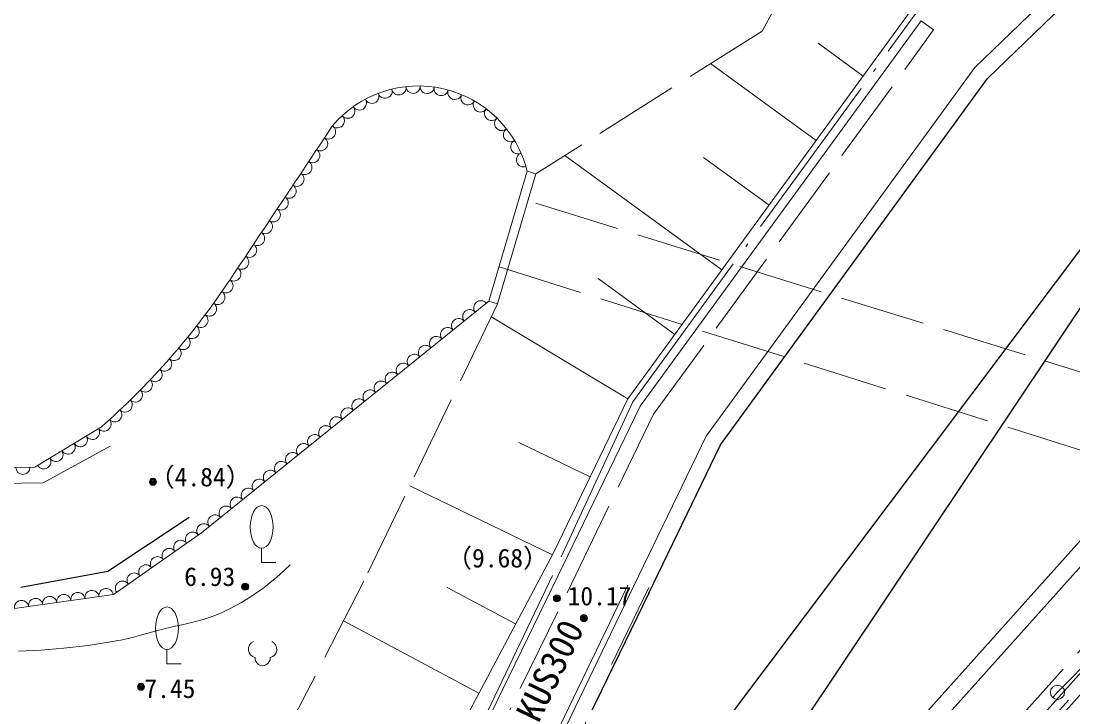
# Model space of a CAD drawing. Units: millimetres, scale not verified. Extents: x -205696 to 203092, y -138500 to 138701.
# Drawn here: x -68714 to -31736, y 37269 to 61241 of the extents above; entities that cross this region are included whole.
import ezdxf
from ezdxf.enums import TextEntityAlignment as Align

# ---------------------------------------------------------------- set-up
doc = ezdxf.new("R2010")
doc.units = ezdxf.units.MM
doc.header["$LTSCALE"] = 500
doc.header["$PDMODE"] = 32
doc.header["$PDSIZE"] = 250
for name, pattern in [('DASHED', [7.5, 6, -1.5]), ('DASHED_SPACED', [12, 6, -6]), ('LONG_DASHED_DOTTED', [15.25, 12, -1.5, 0.25, -1.5])]:
    doc.linetypes.add(name, pattern=pattern)
doc.layers.add('0-0_S-SUV', color=7, linetype='Continuous', lineweight=13)
doc.layers.add('0-3_S-SUV-FRAM', color=7, linetype='Continuous', lineweight=13)
doc.styles.add('ＭＳ ゴシック', font='')
doc.styles.get('ＭＳ ゴシック').set_extended_font_data('MS Gothic')

msp = doc.modelspace()

# ---------------------------------------------------------------- linework, layer by layer
at = {"layer": '0-0_S-SUV'}
for p, q in [((-21103.9, 73225.1), (-35184.3, 59602.2)), ((-47382.6, 47955.8), (-37456.5, 61578.2)), ((-39110.8, 59307.8), (-40689.1, 60457.8)), ((-35184.3, 59602.2), (-44624.3, 46646.9)), ((-40765.2, 57037.4), (-44478.2, 59742.9)), ((-44073.9, 52496.6), (-49594.8, 56519.4)), ((-42419.5, 54767), (-44728, 56449.1)), ((-45728.2, 50226.2), (-48427.9, 52193.3)), ((-52267.7, 51389.4), (-62367.5, 43247.6)), ((-47382.6, 47955.8), (-52167.6, 50825.5)), ((-24273.7, 50104.4), (-38079.1, 34695)), ((-36155.4, 33095.7), (-22311.8, 48547.7)), ((-35748, 32801.2), (-21919.4, 48236.4)), ((-50001.2, 42544.8), (-47382.6, 47955.8)), ((-49843.4, 41722.9), (-46952, 47697.6)), ((-65885.5, 46976.7), (-68233.6, 45554.6)), ((-68233.6, 45554.6), (-65885.5, 46976.7)), ((-47169.1, 41388.6), (-44624.3, 46646.9)), ((-65586.5, 46296.6), (-67938.6, 45003.6)), ((-48708.7, 45215.5), (-51219.2, 46430.5)), ((-50037.4, 42476.5), (-55050.1, 44902.4)), ((-50001.2, 42544.8), (-55105.3, 32933.9)), ((-53298.2, 34643.4), (-49843.4, 41722.9)), ((-51327.2, 40047.9), (-53740.1, 41329.4)), ((-47378.6, 41414.8), (-51215.4, 33486.5)), ((-47169.1, 41388.6), (-51035.4, 33399.4))]:
    msp.add_line(p, q, dxfattribs=at)
at = {"layer": '0-0_S-SUV', "lineweight": 25}
for p, q in [((-34742.8, 59218.1), (-20653.8, 72849.3)), ((-44180.7, 36301.5), (-19059.6, 69726.1)), ((-41768.5, 35763.3), (-19059.6, 69726.1)), ((-44122.3, 46345.9), (-34742.8, 59218.1)), ((-38567.8, 35072.1), (-24756.8, 50487.6)), ((-46644.4, 41134.4), (-44122.3, 46345.9)), ((-46644.4, 41134.4), (-50372.3, 33456.4))]:
    msp.add_line(p, q, dxfattribs=at)
at = {"layer": '0-0_S-SUV', "linetype": 'DASHED'}
for p, q in [((-40111.3, 65556.7), (-42660.1, 60888.3)), ((-42660.1, 60888.3), (-50623.3, 55871.5)), ((-46482.8, 47416.1), (-36637.3, 60927.9)), ((-51970, 51301.6), (-56663.4, 41550.5)), ((-36584.5, 33433.5), (-22739.5, 48887.1)), ((-49354.4, 41482.4), (-46482.8, 47416.1)), ((-52808.4, 34404.4), (-49354.4, 41482.4))]:
    msp.add_line(p, q, dxfattribs=at)
at = {"layer": '0-0_S-SUV', "linetype": 'LONG_DASHED_DOTTED'}
for p, q in [((-35897.3, 32904.2), (-22060.6, 48348.5)), ((-47210.4, 47852.5), (-50034.6, 41746.8)), ((-50034.6, 41746.8), (-53943.4, 33574.4))]:
    msp.add_line(p, q, dxfattribs=at)
at = {"layer": '0-0_S-SUV', "linetype": 'DASHED_SPACED'}
msp.add_line((-46645.3, 41323.1), (-50585.3, 33181.6), dxfattribs=at)
at = {"layer": '0-0_S-SUV', "linetype": 'LONG_DASHED_DOTTED'}
msp.add_lwpolyline([(-47210.4, 47852.5), (-37305, 61446.4), (-32618.2, 65980.9)], dxfattribs=at)
at = {"layer": '0-0_S-SUV'}
for points in [[(-46952, 47697.6), (-37077.8, 61248.8), (-36637.3, 60927.9)], [(-125158.5, 32770.6), (-123461.5, 32966.6), (-113309.3, 30683.6), (-110483.3, 31387.6), (-107722.2, 33276.6), (-104567.2, 34788.6), (-99458.1, 35771.6), (-98068.1, 36932.6), (-95859, 40017.6), (-93304, 41740.7), (-91085.9, 42923.7), (-86625.9, 43948.7), (-82524.8, 44867.7), (-78064.7, 45433.7), (-68233.6, 45554.6)], [(-124918.5, 32262.6), (-123379.5, 32585.6), (-113900.3, 30348.6), (-110263.3, 30929.6), (-107767.2, 32666.6), (-104851.2, 34304.6), (-99629.1, 35480.6), (-97849.1, 36611.6), (-95488, 39717.6), (-93008, 41429.7), (-90904.9, 42359.7), (-86548.9, 43557.7), (-82293.8, 44304.7), (-77970.7, 44855.7), (-67938.6, 45003.6)], [(-73720.7, 40468.6), (-69449.6, 40521.6), (-65467.5, 41079.6), (-62367.5, 43247.6)], [(-59755.5, 42205.6), (-60255.5, 42205.6), (-60255.5, 42705.6)], [(-62313.1, 40206.1), (-61993.6, 40309.9), (-61669, 40437.5), (-61334.4, 40595.9), (-60985.1, 40792.3), (-60778, 40919.5), (-60591.5, 41037.6), (-60420.6, 41150.5), (-60260.6, 41262.2), (-60106.5, 41376.7), (-59953.5, 41498), (-59796.7, 41629.9), (-59631.2, 41776.6), (-59452.1, 41941.9), (-59254.6, 42129.8)], [(-68801.1, 39094.9), (-68021.4, 39129), (-67210.5, 39190.8), (-66352.4, 39290.3), (-65431, 39437.5), (-65312.3, 39459.5), (-65202.6, 39480.8), (-65099.5, 39501.9), (-65001, 39523.4), (-64905, 39545.8), (-64809.3, 39569.5), (-64711.8, 39595.1), (-64610.4, 39623.1), (-64502.9, 39654), (-64387.3, 39688.4), (-63999.1, 39797.4), (-63634.3, 39888), (-63288, 39967), (-62955.6, 40041.7), (-62632.2, 40119.1), (-62313.1, 40206.1)], [(-63084.5, 38644.5), (-63584.5, 38644.5), (-63584.5, 39144.5)]]:
    msp.add_lwpolyline(points, dxfattribs=at)
at = {"layer": '0-0_S-SUV', "lineweight": 25}
msp.add_lwpolyline([(-68715.6, 41340.6), (-65661.5, 41896.6), (-62803.5, 43795.6)], dxfattribs=at)
at = {"layer": '0-0_S-SUV', "linetype": 'DASHED'}
msp.add_lwpolyline([(-56663.4, 41550.5), (-59108.5, 36798.5), (-60958.5, 30758.4), (-59866.5, 28947.4)], dxfattribs=at)
at = {"layer": '0-0_S-SUV'}
for centre, radius in [((-64074.6, 45044.6), 125), ((-64074.6, 45044.6), 100), ((-64074.6, 45044.6), 75), ((-64074.6, 45044.6), 50), ((-64074.6, 45044.6), 25), ((-64074.6, 45044.6), 10), ((-60834.5, 41356.6), 125), ((-60834.5, 41356.6), 100), ((-60834.5, 41356.6), 75), ((-60834.5, 41356.6), 50), ((-60834.5, 41356.6), 25), ((-60834.5, 41356.6), 10), ((-49877.3, 40947.5), 125), ((-49877.3, 40947.5), 100), ((-49877.3, 40947.5), 75), ((-49877.3, 40947.5), 50), ((-49877.3, 40947.5), 25), ((-49877.3, 40947.5), 10), ((-48927.3, 40253.5), 125), ((-48927.3, 40253.5), 100), ((-48927.3, 40253.5), 75), ((-48927.3, 40253.5), 50), ((-48927.3, 40253.5), 25), ((-48927.3, 40253.5), 10), ((-64496.5, 37838.5), 125), ((-64496.5, 37838.5), 100), ((-64496.5, 37838.5), 75), ((-64496.5, 37838.5), 50), ((-64496.5, 37838.5), 25), ((-64496.5, 37838.5), 10), ((-32278.7, 37643.8), 250)]:
    msp.add_circle(centre, radius, dxfattribs=at)
for centre, radius, start, end in [((-54749.2, 55016.8), 3942.6, 13.82921, 140.09389), ((-55916.7, 58774.3), 250, 197.25963, 17.25963), ((-55431.7, 58891.8), 250, 189.98857, 9.98857), ((-54935.8, 58947), 250, 182.71752, 2.71752), ((-54436.9, 58939), 250, 175.44646, 355.44646), ((-53943, 58868), 250, 168.17541, 348.17541), ((-53462, 58735), 250, 160.90435, 340.90435), ((-56822.8, 58360.8), 250, 211.80174, 31.80174), ((-56382.9, 58596.3), 250, 204.53068, 24.53068), ((-53001.8, 58542.1), 250, 153.6333, 333.6333), ((-52569.7, 58292.6), 250, 146.36224, 326.36224), ((-57229.3, 58071.5), 250, 219.0728, 39.0728), ((-52172.6, 57990.4), 250, 139.09118, 319.09118), ((-57596, 57733), 250, 226.34385, 46.34385), ((-51816.9, 57640.4), 250, 131.82013, 311.82013), ((-2530748.4, 1701083.7), 2969313, 326.25907, 326.39201), ((-57907.3, 57344.2), 250, 236.28741, 56.28741), ((-51508.5, 57248.2), 250, 124.54907, 304.54907), ((-58184.5, 56928), 250, 236.37769, 56.37769), ((-51252.1, 56820.1), 250, 117.27802, 297.27802), ((-58461.4, 56511.7), 250, 236.36804, 56.36804), ((-51052, 56363), 250, 110.00696, 290.00696), ((-58738.4, 56095.4), 250, 236.35839, 56.35839), ((-59015.4, 55679.2), 250, 236.34875, 56.34875), ((-59292.5, 55263), 250, 236.3391, 56.3391), ((-59569.7, 54846.9), 250, 236.32945, 56.32945), ((-59846.9, 54430.8), 250, 236.3198, 56.3198), ((-60124.2, 54014.7), 250, 236.31015, 56.31015), ((-60401.6, 53598.7), 250, 236.30051, 56.30051), ((-60679.1, 53182.8), 250, 236.29086, 56.29086), ((-60956.6, 52766.8), 250, 236.28121, 56.28121), ((-61234.2, 52351), 250, 236.27156, 56.27156), ((-61512.6, 51935.7), 250, 236.06061, 56.06061), ((-83496.8, 66928.9), 26613, 311.43393, 325.38899), ((-61796.9, 51524.4), 250, 234.62955, 54.62955), ((-52551.1, 51160.9), 250, 38.87327, 218.87327), ((-62090.1, 51119.4), 250, 233.55307, 53.55307), ((-52940.4, 50847.1), 250, 38.87327, 218.87327), ((-62390.9, 50720.1), 250, 232.47659, 52.47659), ((-53329.7, 50533.3), 250, 38.87327, 218.87327), ((-62699.1, 50326.4), 250, 231.40011, 51.40011), ((-53718.9, 50219.5), 250, 38.87327, 218.87327), ((-63014.7, 49938.6), 250, 230.32363, 50.32363), ((-54108.2, 49905.7), 250, 38.87327, 218.87327), ((-63337.5, 49556.8), 250, 229.24715, 49.24715), ((-54497.5, 49591.9), 250, 38.87327, 218.87327), ((-63667.5, 49181.1), 250, 228.17068, 48.17068), ((-55276, 48964.3), 250, 38.87327, 218.87327), ((-54886.7, 49278.1), 250, 38.87327, 218.87327), ((-64004.4, 48811.7), 250, 227.0942, 47.0942), ((-55665.3, 48650.5), 250, 38.87327, 218.87327), ((-64348.2, 48448.7), 250, 226.01772, 46.01772), ((-56054.5, 48336.7), 250, 38.87327, 218.87327), ((-64698.8, 48092.2), 250, 224.94124, 44.94124), ((-56443.8, 48022.9), 250, 38.87327, 218.87327), ((-65056, 47742.4), 250, 223.86476, 43.86476), ((-56833.1, 47709.1), 250, 38.87327, 218.87327), ((-65419.7, 47399.3), 250, 222.78828, 42.78828), ((-57222.3, 47395.3), 250, 38.87327, 218.87327), ((-65796.7, 47071.4), 250, 219.24761, 39.24761), ((-58000.9, 46767.7), 250, 38.87327, 218.87327), ((-57611.6, 47081.5), 250, 38.87327, 218.87327), ((-66631.9, 46524.7), 250, 211.19983, 31.19983), ((-66204.2, 46783.7), 250, 211.19983, 31.19983), ((-58390.1, 46453.9), 250, 38.87327, 218.87327), ((-67059.6, 46265.7), 250, 211.19983, 31.19983), ((-58779.4, 46140.1), 250, 38.87327, 218.87327), ((-67914.9, 45747.6), 250, 211.19983, 31.19983), ((-67487.2, 46006.6), 250, 211.19983, 31.19983), ((-59168.7, 45826.3), 250, 38.87327, 218.87327), ((-68649.5, 45549.5), 250, 180.70503, 0.70493), ((-59557.9, 45512.5), 250, 38.87327, 218.87327), ((-60336.5, 44884.9), 250, 38.87327, 218.87327), ((-59947.2, 45198.7), 250, 38.87327, 218.87327), ((-60725.7, 44571.1), 250, 38.87327, 218.87327), ((-61115, 44257.3), 250, 38.87327, 218.87327), ((-61504.3, 43943.5), 250, 38.87327, 218.87327), ((-61893.5, 43629.7), 250, 38.87327, 218.87327), ((-62688.3, 43023.2), 250, 34.96702, 214.96702), ((-62285.8, 43319.6), 250, 37.76881, 217.76881), ((-63098, 42736.7), 250, 34.96702, 214.96702), ((-63507.8, 42450.1), 250, 34.96702, 214.96702), ((-63917.5, 42163.6), 250, 34.96702, 214.96702), ((-64737, 41590.5), 250, 34.96702, 214.96702), ((-64327.3, 41877), 250, 34.96702, 214.96702), ((-65146.7, 41303.9), 250, 34.96702, 214.96702), ((-67211, 40835.3), 250, 7.97677, 187.97677), ((-66715.8, 40904.7), 250, 7.97677, 187.97677), ((-66220.7, 40974), 250, 7.97677, 187.97677), ((-65725.5, 41043.4), 250, 7.97677, 187.97677), ((-68696.5, 40627.1), 250, 7.97646, 187.97708), ((-68201.3, 40696.5), 250, 7.97677, 187.97677), ((-67706.2, 40765.9), 250, 7.97677, 187.97677), ((-60423.5, 39155.2), 299.4, 113.44818, 257.28162), ((-60022, 39155.2), 299.4, 282.71802, 66.55145), ((-60222.8, 38847), 267.2, 176.52841, 3.47123)]:
    msp.add_arc(centre, radius, start, end, dxfattribs=at)
for centre in [(-60255.5, 43455.6), (-63584.5, 39894.5)]:
    msp.add_ellipse(centre, major_axis=(0, 750), ratio=0.533333, dxfattribs=at)
for p in [(-64074.6, 45044.6), (-60834.5, 41356.6), (-49877.3, 40947.5), (-48927.3, 40253.5), (-64496.5, 37838.5)]:
    msp.add_point(p, dxfattribs=at)
at = {"layer": '0-3_S-SUV-FRAM', "linetype": 'DASHED'}
for p, q in [((-22673.6, 46176.8), (-51199.3, 55014.4)), ((-51910.9, 52600.1), (-23340.8, 43591.9))]:
    msp.add_line(p, q, dxfattribs=at)
at = {"layer": '0-3_S-SUV-FRAM'}
msp.add_line((-52617.1, 37619.2), (-57383.7, 40150.6), dxfattribs=at)
at = {"layer": '0-3_S-SUV-FRAM', "linetype": 'DASHED'}
msp.add_lwpolyline([(-34968.4, 34709.5), (-32278.7, 37643.8), (-21623.9, 48521.6), (-18811.5, 52741.2), (-13309.7, 60983.1), (-9771.2, 70778.5), (-7585.1, 75313.7), (705.8, 87833.7), (3424.3, 91868.3), (11925.1, 103799.7), (24568.5, 118363.3), (38743.7, 131718.6), (44889.8, 138000)], dxfattribs=at)
at = {"layer": '0-3_S-SUV-FRAM'}
msp.add_lwpolyline([(-52267.7, 51389.4), (-50920.9, 55959.2), (-50623.3, 55871.5), (-51970, 51301.6)], close=True, dxfattribs=at)
for points in [[(-125158.5, 32770.6), (-123461.5, 32966.6), (-113309.3, 30683.6), (-110483.3, 31387.6), (-107722.2, 33276.6), (-104567.2, 34788.6), (-99458.1, 35771.6), (-98068.1, 36932.6), (-95859, 40017.6), (-93304, 41740.7), (-91085.9, 42923.7), (-86625.9, 43948.7), (-82524.8, 44867.7), (-78064.7, 45433.7), (-68233.6, 45554.6)], [(-62367.5, 43247.6), (-65467.5, 41079.6), (-69449.6, 40521.6), (-73720.7, 40468.6)]]:
    msp.add_lwpolyline(points, dxfattribs=at)

# ---------------------------------------------------------------- texts
at = {"layer": '0-0_S-SUV', "style": 'ＭＳ ゴシック'}
for s, p in [('（4.84）', (-64214, 44684.9)), ('（9.68）', (-53761.1, 41835.6)), ('6.93', (-62979.5, 41182.7)), ('10.17', (-49501.4, 40499.7)), ('7.45', (-64378.9, 37244.8))]:
    msp.add_text(s, height=659.8, dxfattribs=at).set_placement(p, align=Align.BOTTOM_LEFT)
msp.add_text('KUS300', height=916.4, rotation=64.183, dxfattribs=at).set_placement((-50279.6, 36404.6), align=Align.BOTTOM_LEFT)

doc.saveas('drawing.dxf')
